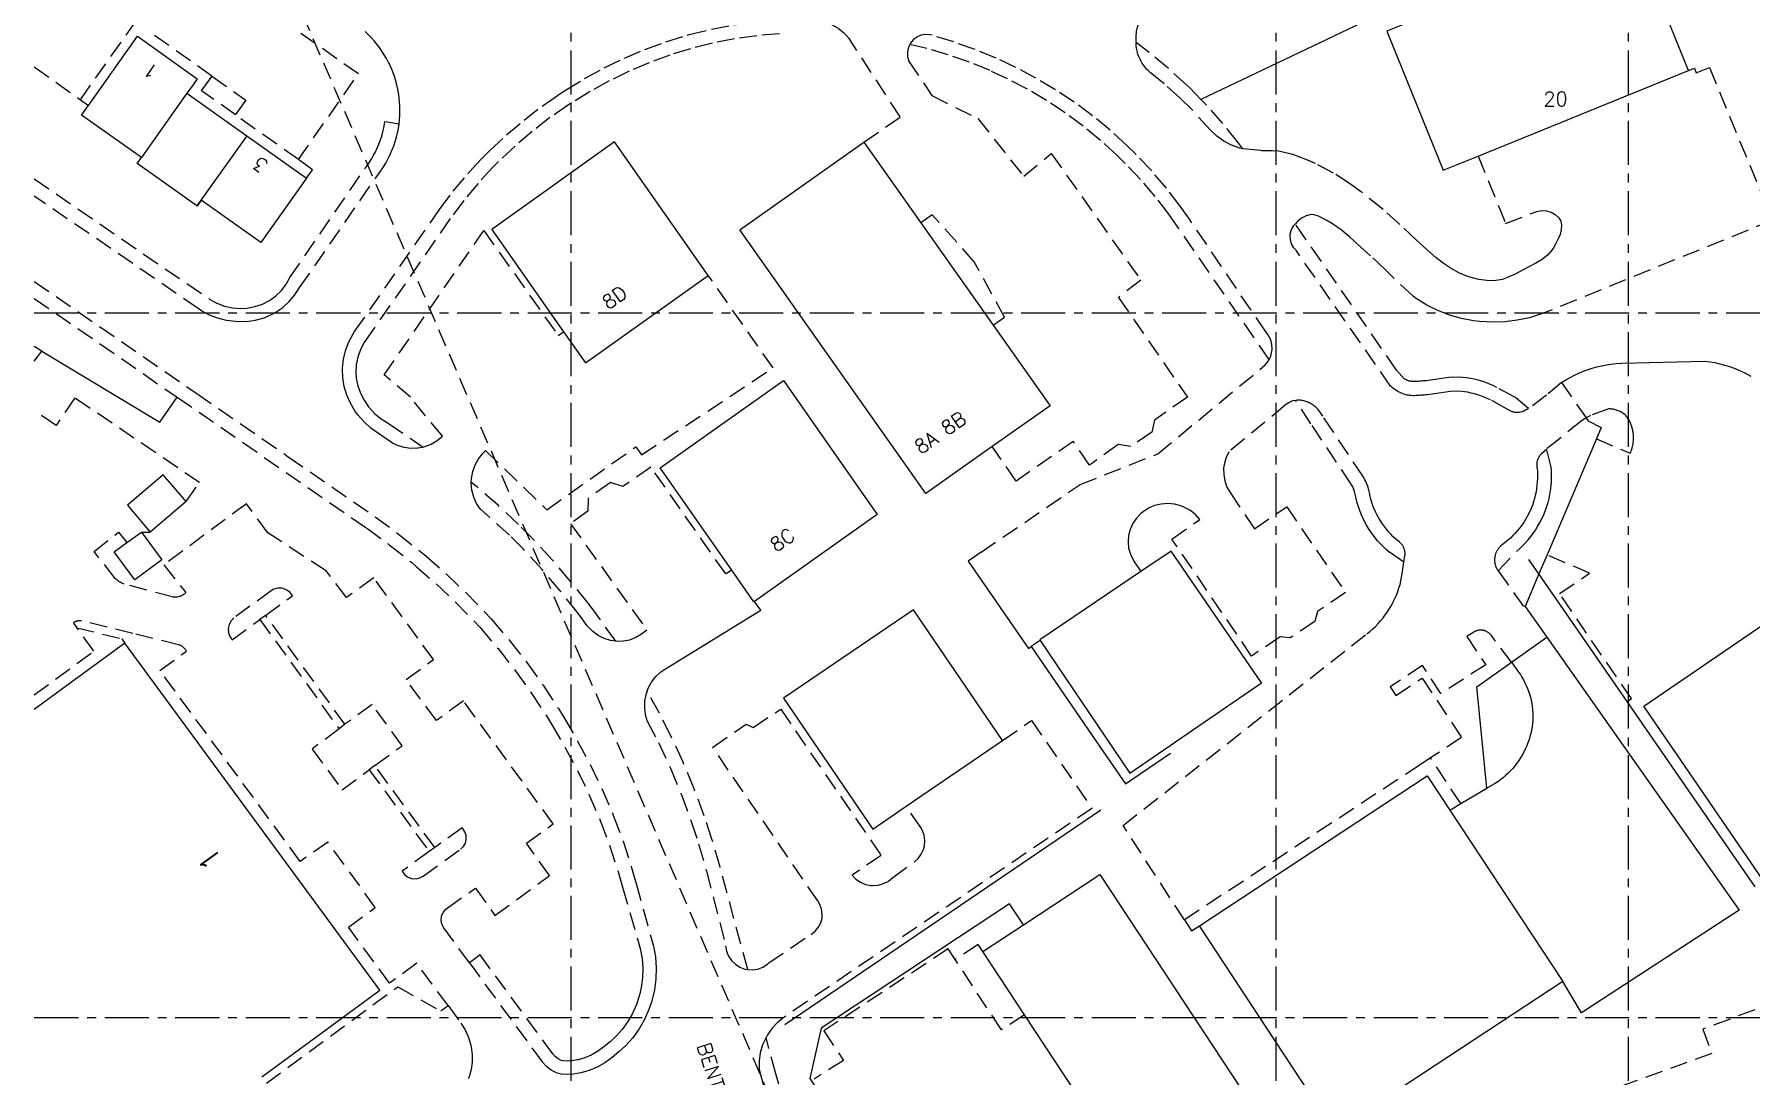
# Model space of a CAD drawing. Extents: x 380524 to 381571, y 430951 to 432014.
# Drawn here: x 380523.8 to 380767.3, y 431691.8 to 431839.5 of the extents above; entities that cross this region are included whole.
import ezdxf

# ---------------------------------------------------------------- set-up
doc = ezdxf.new("R2010")
doc.units = 0
doc.header["$LTSCALE"] = 5
doc.header["$MEASUREMENT"] = 0
doc.linetypes.add('CENTER', pattern=[2, 1.25, -0.25, 0.25, -0.25])
doc.linetypes.add('DASHED', pattern=[0.75, 0.5, -0.25])
for name, color, linetype in [('G8010001', 8, 'CONTINUOUS'), ('G8010021', 8, 'DASHED'), ('G8010030', 8, 'CONTINUOUS'), ('G8010032', 8, 'DASHED'), ('G8010572', 8, 'CENTER'), ('G8011000', 8, 'CONTINUOUS'), ('G8011006', 8, 'CONTINUOUS')]:
    doc.layers.add(name, color=color, linetype=linetype)
doc.styles.get("Standard").update_dxf_attribs({"font": 'SIMPLEX.SHX'})

msp = doc.modelspace()

# ---------------------------------------------------------------- linework, layer by layer
at = {"layer": 'G8010001'}
for points in [[(380758.51, 431834.39), (380750.49, 431854.12), (380715.7, 431839.98), (380723.72, 431820.25), (380728.64, 431822.25)], [(380531.52, 431829.45), (380538.49, 431839.26), (380546.95, 431833.24), (380546.35, 431832.39), (380545.49, 431831.18)], [(380728.64, 431822.25), (380758.51, 431834.39)], [(380539.02, 431822.07), (380530.55, 431828.09), (380531.48, 431829.39), (380531.52, 431829.45)], [(380545.49, 431831.18), (380539.02, 431822.07)], [(380545.49, 431831.18), (380553.98, 431825.15)], [(380553.98, 431825.15), (380546.91, 431815.2)], [(380553.98, 431825.15), (380562.46, 431819.12)], [(380619.44, 431805.33), (380606.16, 431824.27), (380588.74, 431811.86), (380598.92, 431797.34)], [(380659.73, 431781.03), (380650.31, 431774.39), (380623.9, 431811.82), (380641.52, 431824.24)], [(380641.52, 431824.24), (380649.59, 431812.8)], [(380546.91, 431815.2), (380538.42, 431821.23), (380539.02, 431822.07)], [(380562.46, 431819.12), (380555.99, 431810.01), (380547.53, 431816.02), (380546.93, 431815.18), (380546.91, 431815.2)], [(380649.59, 431812.8), (380659.86, 431798.25)], [(380598.92, 431797.34), (380602.02, 431792.92), (380619.44, 431805.33)], [(380659.86, 431798.25), (380667.93, 431786.81), (380659.73, 431781.03)], [(380622.77, 431763.48), (380612.62, 431778.01), (380630.12, 431790.41), (380643.41, 431771.4), (380626.01, 431759.07)], [(380545.37, 431773.23), (380542.14, 431777.04), (380537.05, 431772.72), (380540.28, 431768.91)], [(380545.37, 431773.23), (380540.28, 431768.91)], [(380666.52, 431753.54), (380679.24, 431734.71), (380697.91, 431747.52), (380685.1, 431766.2), (380680.79, 431763.29)], [(380626.01, 431759.07), (380625.91, 431759), (380622.77, 431763.48)], [(380680.79, 431763.29), (380666.47, 431753.62), (380666.52, 431753.54)], [(380769.15, 431719.4), (380752.16, 431744.19), (380776.78, 431761.06), (380779.84, 431756.59)], [(380661.2, 431739.31), (380648.57, 431757.87), (380630.14, 431745.33), (380642.77, 431726.77), (380647.53, 431730.01)], [(380536.69, 431753.16), (380523.84, 431743.73)], [(380556.13, 431691.6), (380572.87, 431703.89), (380536.69, 431753.16)], [(380647.53, 431730.01), (380661.2, 431739.31)], [(380689.12, 431713.03), (380721.44, 431734.32), (380724.64, 431729.46)], [(380724.64, 431729.46), (380740.66, 431705.14)], [(380664.14, 431713.17), (380674.97, 431720.31), (380701.65, 431679.81), (380690.42, 431672.41)], [(380658.4, 431709.39), (380664.14, 431713.17)], [(380740.66, 431705.14), (380708.34, 431683.85), (380689.12, 431713.03)], [(380664.31, 431700.42), (380658.4, 431709.39)], [(380679.17, 431677.87), (380664.31, 431700.42)]]:
    msp.add_lwpolyline(points, dxfattribs=at)
at = {"layer": 'G8010021'}
for points in [[(380597.24, 431830.3), (380598.55, 431831.2), (380599.2, 431831.62), (380601.91, 431833.26), (380604.69, 431834.78), (380607.55, 431836.16), (380610.46, 431837.4), (380613.44, 431838.49), (380616.46, 431839.42), (380616.73, 431839.5), (380619.89, 431840.27), (380623.09, 431840.88), (380626.32, 431841.32), (380629.56, 431841.6), (380632.82, 431841.71), (380633.93, 431841.71), (380634.57, 431841.66), (380635.63, 431841.46), (380636.64, 431841.1), (380636.93, 431840.96), (380637.86, 431840.42), (380638.69, 431839.74), (380638.85, 431839.57)], [(380575.54, 431831), (380575.52, 431831.15), (380575.41, 431831.76), (380575.28, 431832.36), (380575.02, 431833.28), (380574.82, 431833.86), (380574.6, 431834.44), (380574.36, 431835.01), (380574.09, 431835.56), (380573.8, 431836.11), (380573.49, 431836.64), (380573.16, 431837.16), (380572.8, 431837.66), (380572.43, 431838.15), (380572.04, 431838.63), (380571.63, 431839.09), (380571.2, 431839.53), (380570.75, 431839.96)], [(380699, 431793.39), (380699.23, 431793.86), (380699.41, 431794.58), (380699.43, 431794.84), (380699.39, 431795.57), (380699.19, 431796.29), (380698.84, 431796.94), (380698.57, 431797.28), (380687.7, 431813.32), (380686.4, 431815.17), (380684.44, 431817.71), (380682.35, 431820.16), (380680.14, 431822.5), (380678.83, 431823.79), (380676.44, 431825.95), (380673.96, 431827.99), (380671.37, 431829.9), (380668.69, 431831.69), (380665.93, 431833.33), (380663.09, 431834.84), (380660.28, 431836.16), (380657.3, 431837.38), (380654.26, 431838.46), (380651.19, 431839.42), (380650.93, 431839.49), (380650.27, 431839.53), (380649.62, 431839.42), (380649.02, 431839.16), (380648.49, 431838.76), (380648.11, 431838.3), (380648.03, 431838.12)], [(380695.29, 431823.28), (380694.83, 431823.4), (380693.68, 431823.83), (380692.6, 431824.4), (380691.59, 431825.11), (380690.69, 431825.94), (380688.01, 431828.9), (380686.39, 431830.49), (380684.13, 431832.52), (380682.37, 431833.95), (380682.19, 431834.09), (380682.01, 431834.25), (380681.84, 431834.41), (380681.68, 431834.57), (380681.52, 431834.75), (380681.37, 431834.93), (380681.23, 431835.11), (380681.09, 431835.3), (380680.97, 431835.5), (380680.85, 431835.7), (380680.74, 431835.91), (380680.56, 431836.29), (380680.47, 431836.51), (380680.4, 431836.73), (380680.33, 431836.95), (380680.27, 431837.18), (380680.23, 431837.41), (380680.19, 431837.64), (380680.16, 431837.87), (380680.14, 431838.1), (380680.13, 431838.33), (380680.13, 431838.36)], [(380575.7, 431829.13), (380575.7, 431829.31), (380575.66, 431829.93), (380575.6, 431830.54), (380575.54, 431831)], [(380575.59, 431826.85), (380575.66, 431827.46), (380575.7, 431828.08), (380575.71, 431828.7), (380575.7, 431829.13)], [(380586.49, 431821), (380587.52, 431822.11), (380588.47, 431823.06), (380590.83, 431825.28), (380593.31, 431827.38), (380595.88, 431829.36), (380597.24, 431830.3)], [(380553.92, 431798.78), (380555.19, 431798.97), (380556.43, 431799.31), (380557.6, 431799.82), (380558.09, 431800.1), (380559.1, 431800.8), (380560.01, 431801.63), (380560.81, 431802.57), (380561.48, 431803.6), (380572.28, 431819.2), (380572.67, 431819.7), (380573.38, 431820.73), (380573.7, 431821.27), (380574, 431821.82), (380574.28, 431822.39), (380574.53, 431822.96), (380574.83, 431823.73), (380575.03, 431824.33), (380575.2, 431824.93), (380575.48, 431826.16), (380575.59, 431826.85)], [(380567.59, 431790.79), (380567.54, 431792.04), (380567.54, 431792.19), (380567.68, 431793.43), (380567.97, 431794.65), (380568.41, 431795.82), (380569, 431796.93), (380569.28, 431797.36), (380581.33, 431814.7), (380583.27, 431817.27), (380585.34, 431819.75), (380586.49, 431821)], [(380553.92, 431798.78), (380552.64, 431798.76), (380552.39, 431798.77), (380551.12, 431798.93), (380549.88, 431799.25), (380548.69, 431799.71), (380547.56, 431800.32), (380547.07, 431800.65), (380523.84, 431816.59)], [(380735.81, 431786.44), (380735.23, 431786.13), (380734.86, 431785.97), (380734.48, 431785.88), (380734.29, 431785.87), (380734.19, 431785.87), (380734.09, 431785.88), (380733.99, 431785.89), (380733.88, 431785.9), (380733.79, 431785.92), (380733.69, 431785.94), (380733.59, 431785.96), (380733.49, 431785.99), (380733.4, 431786.03), (380733.3, 431786.07), (380733.21, 431786.11), (380733.12, 431786.15), (380733.03, 431786.2), (380732.95, 431786.25), (380732.86, 431786.31), (380732.78, 431786.37), (380730.39, 431787.66), (380729.95, 431787.87), (380729.51, 431788.06), (380729.06, 431788.24), (380728.6, 431788.39), (380728.14, 431788.53), (380727.67, 431788.64), (380727.2, 431788.74), (380726.72, 431788.82), (380725.91, 431788.91), (380724.69, 431788.87), (380723.48, 431788.68), (380721.46, 431788.39), (380721.23, 431788.38), (380721.01, 431788.36), (380720.78, 431788.34), (380720.55, 431788.32), (380720.33, 431788.3), (380720.1, 431788.28), (380719.87, 431788.27), (380719.65, 431788.26), (380719.42, 431788.26), (380719.2, 431788.27), (380718.98, 431788.29), (380718.76, 431788.32), (380718.54, 431788.36), (380718.31, 431788.42), (380718.1, 431788.49), (380717.88, 431788.57), (380717.68, 431788.66), (380717.47, 431788.76), (380717.27, 431788.87), (380717.08, 431788.98), (380716.89, 431789.1), (380716.7, 431789.23), (380716.53, 431789.36), (380716.52, 431789.37), (380716.35, 431789.51), (380716.23, 431789.62), (380702.88, 431808.81), (380702.51, 431809.23), (380702.19, 431809.81), (380702.02, 431810.44), (380702, 431811.1), (380702.01, 431811.21), (380702.2, 431811.83), (380702.53, 431812.4), (380702.73, 431812.64)], [(380523.84, 431804.47), (380546.88, 431788.56)], [(380579.02, 431780.98), (380578.3, 431780.82), (380578.22, 431780.82), (380577.25, 431780.79), (380576.29, 431780.92), (380575.37, 431781.2), (380574.66, 431781.54), (380572.65, 431782.91), (380571.58, 431783.67), (380570.61, 431784.54), (380569.75, 431785.53), (380569.32, 431786.13), (380568.69, 431787.21), (380568.18, 431788.36), (380567.81, 431789.56), (380567.59, 431790.79)], [(380740.5, 431790.15), (380738.37, 431788.33), (380735.81, 431786.44)], [(380740.5, 431790.15), (380743.99, 431785.1)], [(380546.88, 431788.56), (380559.87, 431779.59)], [(380718.13, 431764.63), (380718.28, 431765.59), (380718.29, 431765.68), (380718.29, 431765.77), (380718.29, 431765.86), (380718.29, 431765.95), (380718.28, 431766.04), (380718.27, 431766.13), (380718.25, 431766.22), (380718.24, 431766.31), (380718.21, 431766.39), (380718.16, 431766.56), (380718.13, 431766.64), (380718.09, 431766.73), (380718.05, 431766.81), (380718.01, 431766.89), (380717.96, 431766.96), (380717.91, 431767.04), (380717.86, 431767.11), (380717.8, 431767.18), (380717.74, 431767.25), (380717.68, 431767.32), (380717.62, 431767.38), (380717.55, 431767.44), (380717.48, 431767.5), (380717.34, 431767.6), (380716.97, 431767.91), (380716.62, 431768.24), (380716.28, 431768.59), (380715.95, 431768.94), (380715.64, 431769.31), (380715.07, 431770.08), (380714.81, 431770.49), (380714.56, 431770.9), (380714.33, 431771.33), (380714.11, 431771.76), (380713.92, 431772.2), (380713.74, 431772.65), (380713.58, 431773.11), (380713.44, 431773.58), (380713.28, 431774.24), (380713.24, 431774.5), (380713.18, 431774.76), (380713.12, 431775.01), (380713.04, 431775.27), (380712.93, 431775.59), (380712.83, 431775.83), (380712.72, 431776.07), (380712.6, 431776.31), (380712.48, 431776.54), (380712.33, 431776.78), (380706.61, 431785.38), (380706.26, 431785.91), (380706.17, 431786.04), (380706.07, 431786.17), (380705.96, 431786.29), (380705.86, 431786.41), (380705.74, 431786.53), (380705.62, 431786.64), (380705.5, 431786.74), (380705.37, 431786.84), (380705.24, 431786.94), (380705.11, 431787.03), (380704.97, 431787.11), (380704.83, 431787.19), (380704.69, 431787.26), (380704.53, 431787.33), (380704.38, 431787.39), (380704.23, 431787.44), (380704.07, 431787.49), (380703.92, 431787.53), (380703.76, 431787.56), (380703.6, 431787.59), (380703.44, 431787.61), (380703.28, 431787.62), (380702.97, 431787.63), (380702.79, 431787.6)], [(380743.99, 431785.1), (380743.86, 431785.03), (380743.34, 431784.68), (380738.39, 431780.69)], [(380738.39, 431780.69), (380737.64, 431780.03), (380737.58, 431779.97), (380737.51, 431779.9), (380737.45, 431779.83), (380737.4, 431779.76), (380737.34, 431779.68), (380737.29, 431779.61), (380737.25, 431779.53), (380737.2, 431779.45), (380737.16, 431779.37), (380737.1, 431779.21), (380737.07, 431779.12), (380737.04, 431779.04), (380737.02, 431778.95), (380737, 431778.86), (380736.99, 431778.77), (380736.98, 431778.68), (380736.97, 431778.59), (380736.97, 431778.5), (380736.97, 431778.4), (380736.97, 431778.31), (380736.98, 431778.22), (380736.99, 431778.13), (380737.02, 431777.97), (380737.06, 431777.49), (380737.08, 431777), (380737.07, 431776.52), (380737.05, 431776.04), (380736.95, 431775.08), (380736.87, 431774.6), (380736.77, 431774.12), (380736.65, 431773.65), (380736.51, 431773.18), (380736.35, 431772.72), (380736.17, 431772.27), (380735.97, 431771.82), (380735.62, 431771.12), (380735.38, 431770.7), (380735.12, 431770.28), (380734.84, 431769.88), (380734.55, 431769.49), (380734.24, 431769.11), (380733.92, 431768.75), (380733.58, 431768.4), (380733.23, 431768.06), (380732.86, 431767.74), (380732.48, 431767.43), (380732.07, 431767.12), (380731.98, 431767.05), (380731.89, 431766.97), (380731.81, 431766.89), (380731.73, 431766.81), (380731.65, 431766.72), (380731.58, 431766.63), (380731.51, 431766.54), (380731.45, 431766.45), (380731.39, 431766.35), (380731.33, 431766.25), (380731.28, 431766.15), (380731.23, 431766.04), (380731.18, 431765.94), (380731.12, 431765.76), (380731.09, 431765.66), (380731.06, 431765.56), (380731.04, 431765.45), (380731.02, 431765.35), (380731.01, 431765.24), (380731, 431765.14), (380730.99, 431765.03), (380730.99, 431764.93), (380730.99, 431764.82), (380731, 431764.71), (380731.01, 431764.61), (380731.02, 431764.51), (380731.04, 431764.4), (380731.07, 431764.29), (380731.1, 431764.19), (380731.13, 431764.09), (380731.17, 431763.99), (380731.21, 431763.89), (380731.26, 431763.8), (380731.31, 431763.7), (380731.36, 431763.61), (380731.42, 431763.52), (380731.51, 431763.4)], [(380559.87, 431779.59), (380572.19, 431771.08), (380575.44, 431768.68), (380578.6, 431766.15), (380579.42, 431765.47), (380582.26, 431762.97), (380585.02, 431760.37), (380587.66, 431757.66), (380588.69, 431756.53), (380591.27, 431753.52), (380593.71, 431750.4), (380596.01, 431747.17), (380598.18, 431743.85), (380599, 431742.53), (380600.91, 431739.25), (380602.7, 431735.91), (380604.35, 431732.5), (380605.85, 431729.02), (380606.01, 431728.61), (380607.35, 431725.06), (380608.53, 431721.46), (380609.22, 431719.05), (380611.67, 431710.15), (380611.94, 431708.61), (380612.05, 431707.05), (380612.01, 431705.48), (380611.8, 431703.93), (380611.57, 431702.95), (380611.44, 431702.41), (380611.02, 431701.16), (380610.39, 431699.75)], [(380606.34, 431753.41), (380605.58, 431753.51), (380604.67, 431753.79), (380603.82, 431754.22), (380603.05, 431754.78), (380602.39, 431755.46), (380602.22, 431755.67), (380601.7, 431756.43), (380600.89, 431757.49), (380598.45, 431760.56), (380595.91, 431763.55), (380593.26, 431766.44), (380591.25, 431768.47), (380587.12, 431772.15), (380586.58, 431772.98), (380586.18, 431773.88), (380585.92, 431774.84), (380585.82, 431775.82), (380585.83, 431775.96)], [(380610.77, 431746.33), (380610.58, 431745.81), (380610.42, 431744.98), (380610.38, 431743.99), (380610.5, 431743.01), (380610.77, 431742.06), (380612.38, 431739.07), (380614.08, 431735.39), (380615.63, 431731.64), (380617.03, 431727.84), (380618.07, 431724.69), (380619.21, 431720.78), (380621.91, 431710.19), (380622.04, 431709.44), (380622.33, 431708.74), (380622.75, 431708.11), (380623.29, 431707.58), (380623.93, 431707.16), (380624.63, 431706.88)], [(380624.63, 431706.88), (380625.04, 431706.81)], [(380630.16, 431700.04), (380629.27, 431699.32), (380628.49, 431698.49), (380627.83, 431697.55), (380627.64, 431697.17)], [(380610.39, 431699.75), (380609.63, 431698.41), (380608.73, 431697.16), (380607.72, 431696), (380606.78, 431695.13), (380605.8, 431694.34), (380604.77, 431693.61), (380603.69, 431692.98), (380602.56, 431692.49), (380601.36, 431692.16), (380601.14, 431692.13), (380600.29, 431692), (380599.43, 431691.93), (380598.59, 431691.98), (380597.92, 431692.16), (380597.16, 431692.54), (380596.48, 431693.06), (380595.88, 431693.74)], [(380627.64, 431697.17), (380627.31, 431696.53), (380627.14, 431696.12), (380626.83, 431695.02), (380626.67, 431693.89)], [(380626.67, 431693.89), (380626.67, 431692.74), (380626.69, 431692.47), (380631.16, 431676.61), (380631.28, 431676.3), (380631.41, 431676), (380631.55, 431675.7), (380631.7, 431675.4), (380631.87, 431675.12), (380632.04, 431674.84), (380632.23, 431674.57), (380632.58, 431674.12), (380632.8, 431673.87), (380633.03, 431673.63), (380633.26, 431673.4), (380633.51, 431673.18), (380633.76, 431672.97), (380634.03, 431672.77), (380634.44, 431672.49)]]:
    msp.add_lwpolyline(points, dxfattribs=at)
at = {"layer": 'G8010030'}
for points in [[(380816.67, 431687.3), (380764.05, 431863.45), (380727.13, 431848.37), (380691.21, 431831.19), (380689.34, 431830.29)], [(380524.9, 431794.57), (380523.84, 431795.22)], [(380523.84, 431793.17), (380524.9, 431794.57)], [(380524.9, 431794.57), (380541.66, 431784.5), (380544.12, 431788.04)], [(380740.5, 431790.15), (380741.09, 431790.51), (380741.69, 431790.85), (380742.31, 431791.17), (380742.93, 431791.46), (380743.57, 431791.72), (380744.85, 431792.16), (380745.52, 431792.34), (380746.19, 431792.5), (380746.87, 431792.63), (380747.55, 431792.73), (380748.24, 431792.81), (380749.02, 431792.86), (380760.84, 431793.18), (380761.55, 431793.08), (380762.25, 431792.95), (380762.94, 431792.79), (380763.63, 431792.61), (380764.31, 431792.39), (380764.98, 431792.15), (380765.64, 431791.89), (380766.5, 431791.49), (380767.33, 431791.05)], [(380743.99, 431785.1), (380744.26, 431784.71), (380746.11, 431783.74), (380745.43, 431782.14)], [(380745.43, 431782.14), (380738.43, 431765.67)], [(380539.02, 431768.91), (380541.92, 431764.96), (380538.08, 431762.15), (380535.18, 431766.1), (380536.96, 431767.41)], [(380536.96, 431767.41), (380539.02, 431768.91)], [(380658.14, 431766.05), (380656.33, 431764.8), (380664.88, 431752.41), (380665.25, 431752.67)], [(380738.43, 431765.67), (380737.28, 431762.97)], [(380737.28, 431762.97), (380735.87, 431765.01)], [(380737.28, 431762.97), (380735.32, 431758.37)], [(380749.79, 431744.86), (380737.28, 431762.97)], [(380610.77, 431746.33), (380610.92, 431746.75), (380611.39, 431747.61), (380612, 431748.39), (380612.73, 431749.06), (380613.15, 431749.36), (380626.92, 431757.83), (380626.01, 431759.07)], [(380735.32, 431758.37), (380738.41, 431753.98)], [(380733.37, 431750.43), (380738.41, 431753.98)], [(380738.41, 431753.98), (380765.71, 431715.27), (380743.32, 431700.69), (380740.66, 431705.14)], [(380665.25, 431752.67), (380675.02, 431738.39), (380678.64, 431733.19), (380685.04, 431737.52)], [(380729.87, 431732.59), (380728.45, 431746.97), (380733.18, 431750.3), (380733.37, 431750.43)], [(380767.94, 431718.57), (380749.79, 431744.86)], [(380726.18, 431730.38), (380729.87, 431732.59)], [(380630.31, 431699.03), (380675.12, 431729.48)], [(380724.64, 431729.46), (380726.18, 431730.38)], [(380664.14, 431713.17), (380662.17, 431716.17), (380635.48, 431698.51), (380633.84, 431691.36), (380644.82, 431674.61)]]:
    msp.add_lwpolyline(points, dxfattribs=at)
at = {"layer": 'G8010032'}
for points in [[(380545.54, 431880.27), (380666.41, 431600.15)], [(380530.37, 431830.27), (380538.2, 431841.31)], [(380682.13, 431843.15), (380680.88, 431841.7), (380680.79, 431841.59), (380680.71, 431841.47), (380680.63, 431841.35), (380680.56, 431841.23), (380680.46, 431840.99), (380680.38, 431840.79), (380680.31, 431840.58), (380680.25, 431840.37), (380680.2, 431840.16), (380680.16, 431839.95), (380680.13, 431839.73), (380680.1, 431839.45), (380680.09, 431839.23), (380680.09, 431839.01), (380680.09, 431838.79), (380680.11, 431838.58), (380680.13, 431838.36)], [(380549.04, 431833.6), (380540.1, 431839.96)], [(380561.3, 431821.76), (380569.81, 431833.92), (380560.92, 431840.19)], [(380629.53, 431839.63), (380626.34, 431839.34), (380623.17, 431838.9), (380620.03, 431838.29), (380616.92, 431837.5), (380614, 431836.6), (380611.08, 431835.52), (380608.21, 431834.3), (380605.41, 431832.93), (380602.67, 431831.43), (380600.02, 431829.8), (380599.62, 431829.54), (380596.99, 431827.72), (380594.46, 431825.77), (380592.03, 431823.69), (380589.71, 431821.5), (380588.94, 431820.72), (380586.79, 431818.38), (380584.75, 431815.94), (380582.85, 431813.4), (380570.92, 431796.22), (380570.63, 431795.79), (380570.11, 431794.8), (380569.73, 431793.75), (380569.51, 431792.66), (380569.44, 431791.55), (380569.5, 431790.74), (380569.72, 431789.65), (380570.1, 431788.61), (380570.61, 431787.61), (380571.24, 431786.69), (380571.34, 431786.57), (380572.14, 431785.71), (380573.04, 431784.97), (380574.04, 431784.35), (380579.02, 431780.98)], [(380641.52, 431824.24), (380646.68, 431827.83), (380639.42, 431838.94), (380638.85, 431839.57)], [(380648.03, 431838.12), (380647.83, 431837.7), (380647.69, 431837.06), (380647.7, 431836.4), (380647.87, 431835.76), (380651.16, 431830.85), (380657.67, 431827.6), (380664.2, 431819.4), (380668.11, 431822.64), (380680.81, 431804.66), (380677.62, 431802.22), (380687.42, 431788.05), (380682.77, 431784.81), (380682.37, 431783.1), (380679.38, 431781.04), (380677.61, 431781.33), (380673.51, 431778.42), (380671.23, 431781.74), (380663.1, 431776.14), (380659.73, 431781.03)], [(380699, 431793.39), (380686.06, 431812.19), (380684.77, 431814.01), (380682.84, 431816.52), (380680.78, 431818.93), (380678.6, 431821.23), (380677.44, 431822.37), (380675.09, 431824.5), (380672.64, 431826.5), (380670.09, 431828.38), (380667.44, 431830.13), (380664.72, 431831.75), (380661.91, 431833.22), (380659.42, 431834.39), (380656.49, 431835.59), (380653.5, 431836.64), (380650.46, 431837.54), (380648.03, 431838.12)], [(380689.34, 431830.29), (380687.74, 431831.93), (380687.35, 431832.31), (380684.73, 431834.7), (380682, 431836.96), (380680.13, 431838.36)], [(380523.84, 431834.91), (380530.37, 431830.27)], [(380758.51, 431834.39), (380759.34, 431834.73), (380759.59, 431834.1), (380761.46, 431834.84), (380770.42, 431813.17), (380737.65, 431799.86), (380735.95, 431799.33), (380734.2, 431798.96), (380732.44, 431798.74), (380730.66, 431798.68), (380728.88, 431798.79), (380728.02, 431798.89), (380726.29, 431799.23), (380724.59, 431799.71), (380722.95, 431800.35), (380721.36, 431801.13), (380719.86, 431802.05), (380719.47, 431802.32), (380715.5, 431806.1), (380713.41, 431808.11), (380711.52, 431809.82), (380710.39, 431810.81), (380709.23, 431811.78), (380708.02, 431812.65), (380707.21, 431813.1), (380706.01, 431813.74), (380705.39, 431813.94), (380704.99, 431813.96), (380704.26, 431813.8), (380703.59, 431813.44), (380703, 431812.95), (380702.96, 431812.91), (380702.73, 431812.64)], [(380552.36, 431828.12), (380547.57, 431831.52), (380549.04, 431833.6)], [(380549.04, 431833.6), (380553.83, 431830.2), (380552.36, 431828.12)], [(380530.37, 431830.27), (380531.52, 431829.45)], [(380695.29, 431823.28), (380694.59, 431824.24), (380692.43, 431826.91), (380690.14, 431829.47), (380689.34, 431830.29)], [(380523.84, 431819.02), (380548.75, 431801.92), (380549.75, 431801.38), (380550.82, 431800.98), (380551.93, 431800.74), (380553.06, 431800.65), (380554, 431800.7), (380555.12, 431800.91), (380556.2, 431801.26), (380557.21, 431801.79), (380558.1, 431802.43), (380558.89, 431803.2), (380559.55, 431804.07), (380560.09, 431805.03), (380570.99, 431820.85), (380571.65, 431821.83), (380571.92, 431822.28), (380572.18, 431822.76), (380572.64, 431823.74), (380573.07, 431824.93), (380573.22, 431825.45), (380573.46, 431826.53), (380573.57, 431827.17), (380575.59, 431826.85)], [(380561.3, 431821.76), (380552.36, 431828.12)], [(380562.46, 431819.12), (380563.32, 431820.33), (380561.3, 431821.76)], [(380728.64, 431822.25), (380732.56, 431812.69), (380736.99, 431814.41), (380737.7, 431814.55), (380738.37, 431814.5), (380739.02, 431814.31), (380739.6, 431813.98), (380740.09, 431813.51), (380740.37, 431813.04), (380740.5, 431812.44), (380740.46, 431811.81), (380740.29, 431811.16), (380740.02, 431810.51), (380739.7, 431809.87), (380739.36, 431809.26), (380739.16, 431808.94), (380738.5, 431808.21), (380737.72, 431807.61), (380736.84, 431807.09), (380735.93, 431806.61), (380735.03, 431806.13), (380733.9, 431805.49), (380732.12, 431804.75), (380731.16, 431804.59), (380730.98, 431804.57), (380729.87, 431804.59), (380728.77, 431804.75), (380727.68, 431805.02), (380727.27, 431805.15), (380726.02, 431805.66), (380724.82, 431806.31), (380723.68, 431807.06), (380722.7, 431807.81), (380721.48, 431808.89), (380719.92, 431810.33), (380717.57, 431812.57), (380715.17, 431814.69), (380711.95, 431817.26), (380710.56, 431818.26), (380708.14, 431819.85), (380705.59, 431821.2), (380704.36, 431821.74), (380702.38, 431822.48), (380700.33, 431822.94), (380699.48, 431822.99), (380697.99, 431823.03), (380697.83, 431823.04), (380695.29, 431823.28)], [(380659.86, 431798.25), (380661.49, 431799.4), (380657.18, 431807.26), (380651.22, 431813.95), (380649.59, 431812.8)], [(380735.81, 431786.44), (380734.02, 431787.94), (380733.86, 431788.06), (380731.3, 431789.44), (380730.78, 431789.69), (380730.28, 431789.91), (380729.74, 431790.12), (380729.2, 431790.3), (380728.66, 431790.46), (380728.11, 431790.59), (380727.57, 431790.71), (380727, 431790.8), (380725.99, 431790.91), (380724.5, 431790.86), (380723.18, 431790.66), (380721.27, 431790.38), (380721.1, 431790.38), (380720.83, 431790.35), (380720.61, 431790.33), (380720.37, 431790.31), (380720.15, 431790.29), (380719.97, 431790.28), (380719.78, 431790.27), (380719.6, 431790.26), (380719.47, 431790.26), (380719.34, 431790.27), (380719.21, 431790.28), (380719.07, 431790.3), (380718.97, 431790.31), (380718.88, 431790.34), (380718.76, 431790.38), (380718.63, 431790.42), (380718.52, 431790.47), (380718.38, 431790.54), (380718.23, 431790.62), (380717.08, 431791.89), (380702.73, 431812.64)], [(380579.02, 431780.98), (380579.25, 431781.03), (380580.15, 431781.38), (380580.98, 431781.88), (380581.72, 431782.5), (380577.21, 431788.03), (380573.45, 431791.2), (380587.6, 431811.71), (380598.15, 431796.81), (380598.92, 431797.34)], [(380585.83, 431775.96), (380585.85, 431776.53), (380586.03, 431777.5), (380586.36, 431778.44), (380586.84, 431779.3), (380587.45, 431780.08), (380587.86, 431780.49), (380596.56, 431772.08), (380609.15, 431781), (380609.98, 431779.86), (380628.64, 431792.21), (380619.44, 431805.33)], [(380523.84, 431802.04), (380544.12, 431788.04)], [(380658.14, 431766.05), (380672.18, 431775.65), (380683.24, 431780.03), (380698.46, 431792.62), (380698.91, 431793.2), (380699, 431793.39)], [(380545.37, 431773.23), (380547.28, 431775.93), (380529.57, 431787.96), (380526.92, 431784.03), (380523.84, 431786.13)], [(380544.12, 431788.04), (380570.96, 431769.5), (380574.19, 431767.12), (380577.33, 431764.62), (380578.03, 431764.03), (380580.84, 431761.57), (380583.56, 431759), (380586.18, 431756.33), (380587.08, 431755.35), (380589.63, 431752.37), (380592.05, 431749.28), (380594.33, 431746.09), (380596.48, 431742.81), (380597.22, 431741.63), (380599.11, 431738.39), (380600.88, 431735.09), (380602.51, 431731.71), (380604, 431728.27), (380604.12, 431727.97), (380605.44, 431724.47), (380606.6, 431720.9), (380607.29, 431718.52), (380609.8, 431709.82), (380610.05, 431708.38), (380610.15, 431707.01), (380610.11, 431705.63), (380609.93, 431704.28), (380609.72, 431703.39), (380609.61, 431702.93), (380609.25, 431701.85), (380608.69, 431700.61), (380608.03, 431699.44), (380607.24, 431698.34), (380606.35, 431697.32), (380605.54, 431696.57), (380604.65, 431695.86), (380603.74, 431695.21), (380602.83, 431694.68), (380601.93, 431694.29), (380600.98, 431694.03), (380600.87, 431694.01), (380600.07, 431693.89), (380599.41, 431693.84), (380598.9, 431693.86), (380598.6, 431693.94), (380598.17, 431694.16), (380597.78, 431694.46), (380597.41, 431694.86), (380587.08, 431708.92), (380585.55, 431707.79)], [(380702.79, 431787.6), (380702.41, 431787.55), (380702.34, 431787.53), (380701.74, 431787.25), (380701.3, 431786.91), (380693.31, 431780.3), (380692.9, 431779.47), (380692.71, 431778.89), (380692.55, 431777.98), (380692.56, 431777.06), (380692.72, 431776.16), (380693.03, 431775.29), (380693.47, 431774.52), (380696.91, 431769.39), (380701.5, 431772.51), (380709.84, 431760.33), (380705.86, 431757.63), (380705.49, 431756.24), (380701.98, 431753.88), (380700.58, 431754.03), (380696.52, 431751.32), (380685.22, 431767.91), (380689.2, 431770.71), (380688.55, 431771.42), (380687.78, 431772), (380686.93, 431772.46), (380686.48, 431772.63), (380685.57, 431772.86), (380684.63, 431772.94), (380683.69, 431772.87), (380682.77, 431772.66), (380681.91, 431772.3), (380681.12, 431771.79), (380680.81, 431771.53), (380680.19, 431770.87), (380679.69, 431770.11), (380679.31, 431769.29), (380679.07, 431768.42), (380678.99, 431767.52), (380679.07, 431766.64), (380679.32, 431765.77), (380679.71, 431764.96), (380679.83, 431764.77), (380680.79, 431763.29)], [(380718.13, 431764.63), (380716.06, 431766.07), (380715.64, 431766.41), (380715.22, 431766.81), (380714.84, 431767.21), (380714.45, 431767.61), (380714.07, 431768.07), (380713.42, 431768.95), (380713.11, 431769.43), (380712.82, 431769.91), (380712.56, 431770.4), (380712.3, 431770.91), (380712.07, 431771.43), (380711.87, 431771.95), (380711.68, 431772.5), (380711.51, 431773.06), (380711.32, 431773.85), (380711.27, 431774.12), (380711.23, 431774.3), (380711.19, 431774.48), (380711.14, 431774.65), (380711.06, 431774.88), (380711, 431775.03), (380710.92, 431775.21), (380710.82, 431775.4), (380710.74, 431775.55), (380710.65, 431775.7), (380704.94, 431784.27), (380702.79, 431787.6)], [(380745.43, 431782.14), (380750.21, 431780.09), (380750.3, 431780.27), (380750.37, 431780.46), (380750.44, 431780.64), (380750.5, 431780.84), (380750.56, 431781.03), (380750.6, 431781.22), (380750.64, 431781.42), (380750.67, 431781.62), (380750.69, 431781.82), (380750.71, 431782.02), (380750.71, 431782.22), (380750.71, 431782.42), (380750.68, 431782.81), (380750.66, 431782.95), (380750.64, 431783.1), (380750.62, 431783.24), (380750.59, 431783.38), (380750.56, 431783.53), (380750.52, 431783.67), (380750.48, 431783.81), (380750.44, 431783.95), (380750.39, 431784.09), (380750.34, 431784.22), (380750.29, 431784.36), (380750.23, 431784.49), (380750.17, 431784.62), (380750.1, 431784.74), (380750.03, 431784.87), (380749.95, 431784.99), (380749.87, 431785.1), (380749.78, 431785.22), (380749.69, 431785.32), (380749.6, 431785.43), (380749.5, 431785.53), (380749.39, 431785.62), (380749.17, 431785.79), (380749.05, 431785.87), (380748.93, 431785.94), (380748.8, 431786.01), (380748.67, 431786.07), (380748.54, 431786.13), (380748.4, 431786.18), (380748.27, 431786.23), (380748.13, 431786.27), (380747.99, 431786.3), (380747.85, 431786.33), (380747.71, 431786.36), (380747.56, 431786.37), (380747.42, 431786.38), (380747.19, 431786.39), (380744.6, 431785.45), (380744.25, 431785.26), (380743.99, 431785.1)], [(380731.51, 431763.4), (380734.15, 431766.21), (380734.58, 431766.59), (380734.99, 431766.99), (380735.39, 431767.39), (380735.76, 431767.81), (380736.13, 431768.26), (380736.46, 431768.71), (380736.79, 431769.18), (380737.1, 431769.68), (380737.38, 431770.18), (380737.78, 431770.97), (380738.01, 431771.49), (380738.22, 431772.02), (380738.41, 431772.57), (380738.58, 431773.12), (380738.72, 431773.67), (380738.84, 431774.23), (380738.93, 431774.81), (380739.05, 431775.89), (380739.07, 431776.46), (380739.08, 431777.02), (380739.06, 431777.61), (380739.01, 431778.14), (380738.39, 431780.69)], [(380622.77, 431763.48), (380621.92, 431762.99), (380611.31, 431778.12), (380607.34, 431775.36), (380605.56, 431775.92), (380602.39, 431773.69), (380602.34, 431771.86), (380599.91, 431770.1), (380610.73, 431755), (380609.99, 431754.4), (380609.17, 431753.93), (380608.28, 431753.59), (380607.35, 431753.41), (380606.52, 431753.39), (380606.34, 431753.41)], [(380606.34, 431753.41), (380603.3, 431757.62), (380602.39, 431758.81), (380599.92, 431761.91), (380597.35, 431764.93), (380594.67, 431767.85), (380592.54, 431770), (380589.64, 431772.71), (380586.64, 431775.31), (380585.83, 431775.96)], [(380585.55, 431707.79), (380581.92, 431712.74), (380581.67, 431713.25), (380581.56, 431713.81), (380581.61, 431714.38), (380581.62, 431714.41), (380581.84, 431714.94), (380582.2, 431715.39), (380582.41, 431715.56), (380586.41, 431718.37), (380589.19, 431714.51), (380596.91, 431720.15), (380593.65, 431724.74), (380597.45, 431727.5), (380584.72, 431744.94), (380580.87, 431742.17), (380576.59, 431747.97), (380580.45, 431750.83), (380571.98, 431762.41), (380568.13, 431759.63), (380565.23, 431763.42), (380556.97, 431768.78), (380553.93, 431772.93), (380542.21, 431764.24), (380545.33, 431760.32), (380545.21, 431760.2), (380545.08, 431760.09), (380544.94, 431759.99), (380544.86, 431759.94), (380544.79, 431759.9), (380544.71, 431759.86), (380544.63, 431759.83), (380544.54, 431759.79), (380544.46, 431759.76), (380544.12, 431759.68), (380544.04, 431759.67), (380543.95, 431759.67), (380543.87, 431759.66), (380543.78, 431759.66), (380543.7, 431759.67), (380543.61, 431759.67), (380543.52, 431759.69), (380543.44, 431759.7), (380536.6, 431761.52), (380536.48, 431761.56), (380536.37, 431761.61), (380536.26, 431761.65), (380536.02, 431761.78), (380535.81, 431761.91), (380535.72, 431761.99), (380535.62, 431762.06), (380535.53, 431762.14), (380535.33, 431762.34), (380532.31, 431766.13), (380535.77, 431768.9), (380536.96, 431767.41)], [(380539.02, 431768.91), (380540.28, 431768.91)], [(380749.79, 431744.86), (380750.4, 431745.27), (380740.21, 431760.17), (380744.46, 431763.08), (380738.43, 431765.67)], [(380686.98, 431713.88), (380678.3, 431727.27), (380712.87, 431754.48), (380713.29, 431754.81), (380713.7, 431755.17), (380714.09, 431755.53), (380714.46, 431755.92), (380714.82, 431756.32), (380715.17, 431756.73), (380715.49, 431757.16), (380715.8, 431757.59), (380716.09, 431758.05), (380716.36, 431758.51), (380716.62, 431758.99), (380716.85, 431759.47), (380717.07, 431759.97), (380717.26, 431760.47), (380717.43, 431760.98), (380717.58, 431761.49), (380717.71, 431762.01), (380717.89, 431762.96), (380718.13, 431764.63)], [(380731.51, 431763.4), (380735.02, 431758.5), (380735.32, 431758.37)], [(380556.65, 431757.09), (380560.46, 431759.87), (380560.12, 431760.33), (380559.67, 431760.68), (380559.15, 431760.9), (380558.95, 431760.94), (380558.38, 431760.94), (380557.83, 431760.79), (380557.46, 431760.59), (380552.16, 431756.73), (380551.75, 431756.3), (380551.48, 431755.79), (380551.35, 431755.22), (380551.39, 431754.63), (380551.58, 431754.08), (380551.89, 431753.62), (380555.84, 431756.51)], [(380582.53, 431701.72), (380578.08, 431707.72), (380574.24, 431704.89), (380568.41, 431712.83), (380572.2, 431715.65), (380565.48, 431724.91), (380561.57, 431722.17), (380541.66, 431749.27), (380545.42, 431752.02), (380545.38, 431752.09), (380545.33, 431752.16), (380545.28, 431752.23), (380545.23, 431752.3), (380545.17, 431752.36), (380545.11, 431752.43), (380545.05, 431752.49), (380544.99, 431752.54), (380544.92, 431752.6), (380544.85, 431752.65), (380544.75, 431752.72), (380544.68, 431752.76), (380544.6, 431752.81), (380544.53, 431752.84), (380544.45, 431752.88), (380544.31, 431752.93), (380537.8, 431754.52), (380530.5, 431756.31), (380530.43, 431756.32), (380530.37, 431756.32), (380530.3, 431756.32), (380530.23, 431756.32), (380530.16, 431756.31), (380530.1, 431756.31), (380530.03, 431756.29), (380529.96, 431756.28), (380529.89, 431756.26), (380529.83, 431756.24), (380529.77, 431756.22), (380529.7, 431756.2), (380529.62, 431756.16), (380529.4, 431755.97), (380529.87, 431755.33)], [(380556.65, 431757.09), (380555.84, 431756.51)], [(380555.84, 431756.51), (380567.08, 431740.98)], [(380567.91, 431741.63), (380556.65, 431757.09)], [(380523.84, 431745.81), (380532.3, 431752.01), (380529.87, 431755.33)], [(380529.87, 431755.33), (380536.25, 431753.76), (380536.69, 431753.16)], [(380666.52, 431753.54), (380665.25, 431752.67)], [(380733.37, 431750.43), (380730.51, 431754.27), (380730.44, 431754.36), (380730.38, 431754.42), (380730.33, 431754.47), (380730.27, 431754.53), (380730.21, 431754.58), (380730.14, 431754.63), (380730.08, 431754.67), (380730.01, 431754.72), (380729.94, 431754.76), (380729.87, 431754.79), (380729.8, 431754.83), (380729.73, 431754.86), (380729.66, 431754.89), (380729.58, 431754.91), (380729.5, 431754.94), (380729.43, 431754.95), (380729.35, 431754.97), (380729.26, 431754.98), (380729.18, 431754.99), (380729.1, 431755), (380729.02, 431755), (380728.94, 431755), (380728.86, 431754.99), (380728.78, 431754.98), (380728.7, 431754.97), (380728.63, 431754.95), (380728.55, 431754.94), (380728.47, 431754.91), (380728.4, 431754.89), (380728.32, 431754.86), (380728.25, 431754.83), (380728.18, 431754.8), (380728.11, 431754.76), (380728.04, 431754.72), (380727.04, 431754.08), (380729.74, 431750.07), (380723.36, 431745.98), (380720.76, 431749.98), (380716.18, 431746.94), (380716.97, 431745.73), (380720.72, 431748.17), (380726.31, 431739.74), (380721.92, 431736.86)], [(380733.37, 431750.43), (380734.4, 431749.05), (380734.65, 431748.69), (380734.88, 431748.31), (380735.1, 431747.93), (380735.3, 431747.53), (380735.49, 431747.13), (380735.66, 431746.73), (380735.81, 431746.31), (380735.95, 431745.89), (380736.07, 431745.47), (380736.17, 431745.04), (380736.26, 431744.6), (380736.32, 431744.17), (380736.37, 431743.73), (380736.41, 431743.11), (380736.41, 431742.65), (380736.4, 431742.18), (380736.36, 431741.72), (380736.3, 431741.26), (380736.23, 431740.8), (380736.13, 431740.34), (380736.01, 431739.89), (380735.88, 431739.45), (380735.73, 431739.01), (380735.56, 431738.57), (380735.35, 431738.09), (380735.14, 431737.67), (380734.92, 431737.26), (380734.68, 431736.86), (380734.43, 431736.48), (380734.16, 431736.1), (380733.87, 431735.73), (380733.57, 431735.38), (380733.26, 431735.03), (380732.93, 431734.7), (380732.59, 431734.39), (380732.24, 431734.08), (380731.87, 431733.8), (380731.49, 431733.52), (380730.98, 431733.19), (380729.87, 431732.59)], [(380625.04, 431706.81), (380621.12, 431721.37), (380619.97, 431725.33), (380618.87, 431728.64), (380617.44, 431732.48), (380615.87, 431736.26), (380614.15, 431739.99), (380612.52, 431743.2), (380610.77, 431746.33)], [(380572.13, 431735.8), (380576.02, 431738.59), (380571.77, 431744.45), (380567.91, 431741.63)], [(380625.04, 431706.81), (380625.74, 431706.78), (380626.49, 431706.9), (380627.2, 431707.18), (380627.84, 431707.59), (380628.02, 431707.76), (380634.02, 431711.82), (380634.59, 431712.25), (380635.05, 431712.81), (380635.39, 431713.45), (380635.58, 431714.14), (380635.62, 431714.67), (380635.53, 431715.39), (380635.29, 431716.07), (380634.99, 431716.57), (380620.07, 431738.38), (380624.84, 431741.63), (380625.82, 431741.19), (380629.72, 431743.78), (380643.98, 431723.02), (380639.84, 431720.21), (380640.39, 431719.65), (380641.05, 431719.21), (380641.77, 431718.91), (380642.54, 431718.76), (380642.76, 431718.74), (380643.54, 431718.8), (380644.3, 431719.02), (380645, 431719.38), (380645.61, 431719.87), (380648.64, 431722.07), (380649.21, 431722.58), (380649.66, 431723.19), (380649.98, 431723.88), (380650.12, 431724.4), (380650.17, 431725.16), (380650.07, 431725.91), (380649.81, 431726.63), (380649.62, 431726.97), (380647.53, 431730.01)], [(380567.91, 431741.63), (380567.08, 431740.98)], [(380661.2, 431739.31), (380665.31, 431742.17), (380673.87, 431729.7), (380630.16, 431700.04)], [(380567.08, 431740.98), (380563.24, 431738.12), (380567.52, 431732.31), (380571.33, 431735.19)], [(380721.92, 431736.86), (380720.42, 431735.87), (380686.98, 431713.88)], [(380726.18, 431730.38), (380721.92, 431736.86)], [(380572.13, 431735.8), (380571.33, 431735.19)], [(380571.33, 431735.19), (380579.83, 431723.59)], [(380580.64, 431724.16), (380572.13, 431735.8)], [(380579.83, 431723.59), (380576, 431720.78), (380576.34, 431720.32), (380576.79, 431719.97), (380577.32, 431719.75), (380577.41, 431719.73), (380577.99, 431719.71), (380578.54, 431719.83), (380579.02, 431720.09), (380584.3, 431723.9), (380584.7, 431724.29), (380584.99, 431724.78), (380585.12, 431725.29), (380585.1, 431725.85), (380584.93, 431726.39), (380584.63, 431726.86), (380584.55, 431726.94), (380580.64, 431724.16)], [(380580.64, 431724.16), (380579.83, 431723.59)], [(380686.98, 431713.88), (380688.01, 431712.3), (380689.12, 431713.03)], [(380654.48, 431708.25), (380653.49, 431709.76), (380635.83, 431698.13), (380638.64, 431693.92), (380634.45, 431691.29)], [(380658.4, 431709.39), (380657.73, 431710.4), (380654.48, 431708.25)], [(380585.55, 431707.79), (380595.88, 431693.74)], [(380664.31, 431700.42), (380661.02, 431698.26), (380654.48, 431708.25)], [(380792.37, 431699.76), (380789.03, 431708.86), (380760.53, 431698.39), (380761.81, 431694.9), (380750.64, 431690.88), (380749.12, 431690.34), (380769.99, 431635.71), (380770.3, 431634.74), (380770.45, 431633.74), (380770.44, 431632.72), (380770.28, 431631.72), (380770.26, 431631.65)], [(380556.77, 431690.7), (380575.41, 431704.39), (380581.49, 431700.95), (380582.53, 431701.72)], [(380582.53, 431701.72), (380584.36, 431699.22), (380584.98, 431698.25), (380585.45, 431697.2), (380585.78, 431696.09), (380585.83, 431695.81), (380585.97, 431694.75), (380585.97, 431693.68), (380585.83, 431692.63), (380585.53, 431691.61), (380585.4, 431691.32)], [(380634.44, 431672.49), (380629.03, 431692.01), (380627.64, 431697.17)]]:
    msp.add_lwpolyline(points, dxfattribs=at)
at = {"layer": 'G8010572', "flags": 128}
for points in [[(380600, 430951.02), (380600, 431973.67)], [(380700, 430951.02), (380700, 431973.67)], [(380750, 430951.02), (380750, 431973.67)], [(380523.84, 431800), (381478.62, 431800)], [(380523.84, 431700), (381478.62, 431700)]]:
    msp.add_lwpolyline(points, dxfattribs=at)

# ---------------------------------------------------------------- texts
at = {"layer": 'G8011000'}
msp.add_text('BENTLEY WOOD WAY', height=2, rotation=287.8, dxfattribs=at).set_placement((380617.82, 431696.04))
at = {"layer": 'G8011006'}
for s, height, rotation, p in [('1', 2, 146, (380541.67, 431834.69)), ('3', 2, 145.6, (380557.18, 431821.36)), ('8D', 2, 35.4, (380605.28, 431800.37)), ('8A 8B', 2, 35.1, (380649.59, 431779.86)), ('8C', 2, 35, (380629.09, 431765.97)), ('1', 3, 126.2, (380550.7, 431722.31))]:
    msp.add_text(s, height=height, rotation=rotation, dxfattribs=at).set_placement(p)
msp.add_text('20', height=2, dxfattribs=at).set_placement((380737.93, 431829.37))

doc.saveas('drawing.dxf')
